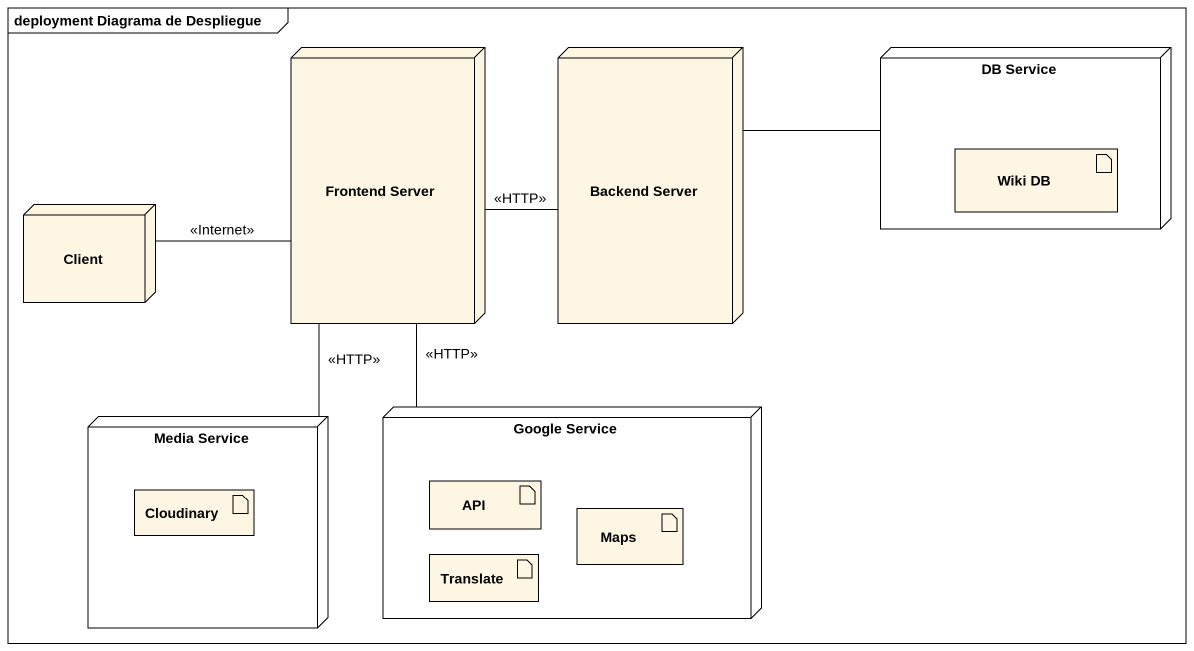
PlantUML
@startuml
mainframe deployment Diagrama de Despliegue
node "Frontend Server" as Frontend_Server
node "Backend Server" as Backend_Server
node "DB Service" as DB_Service {
  artifact "Wiki DB" as Wiki_DB
}
node Client
node "Media Service" as Media_Service {
  artifact Cloudinary
}
node "Google Service" as Google_Service {
  artifact API
  artifact Maps
  artifact Translate
}
Frontend_Server -right- Backend_Server : <<HTTP>>
Frontend_Server -- Media_Service : <<HTTP>>
Frontend_Server -- Google_Service : <<HTTP>>
Backend_Server -right- DB_Service
Client -right- Frontend_Server : <<Internet>>
@enduml
